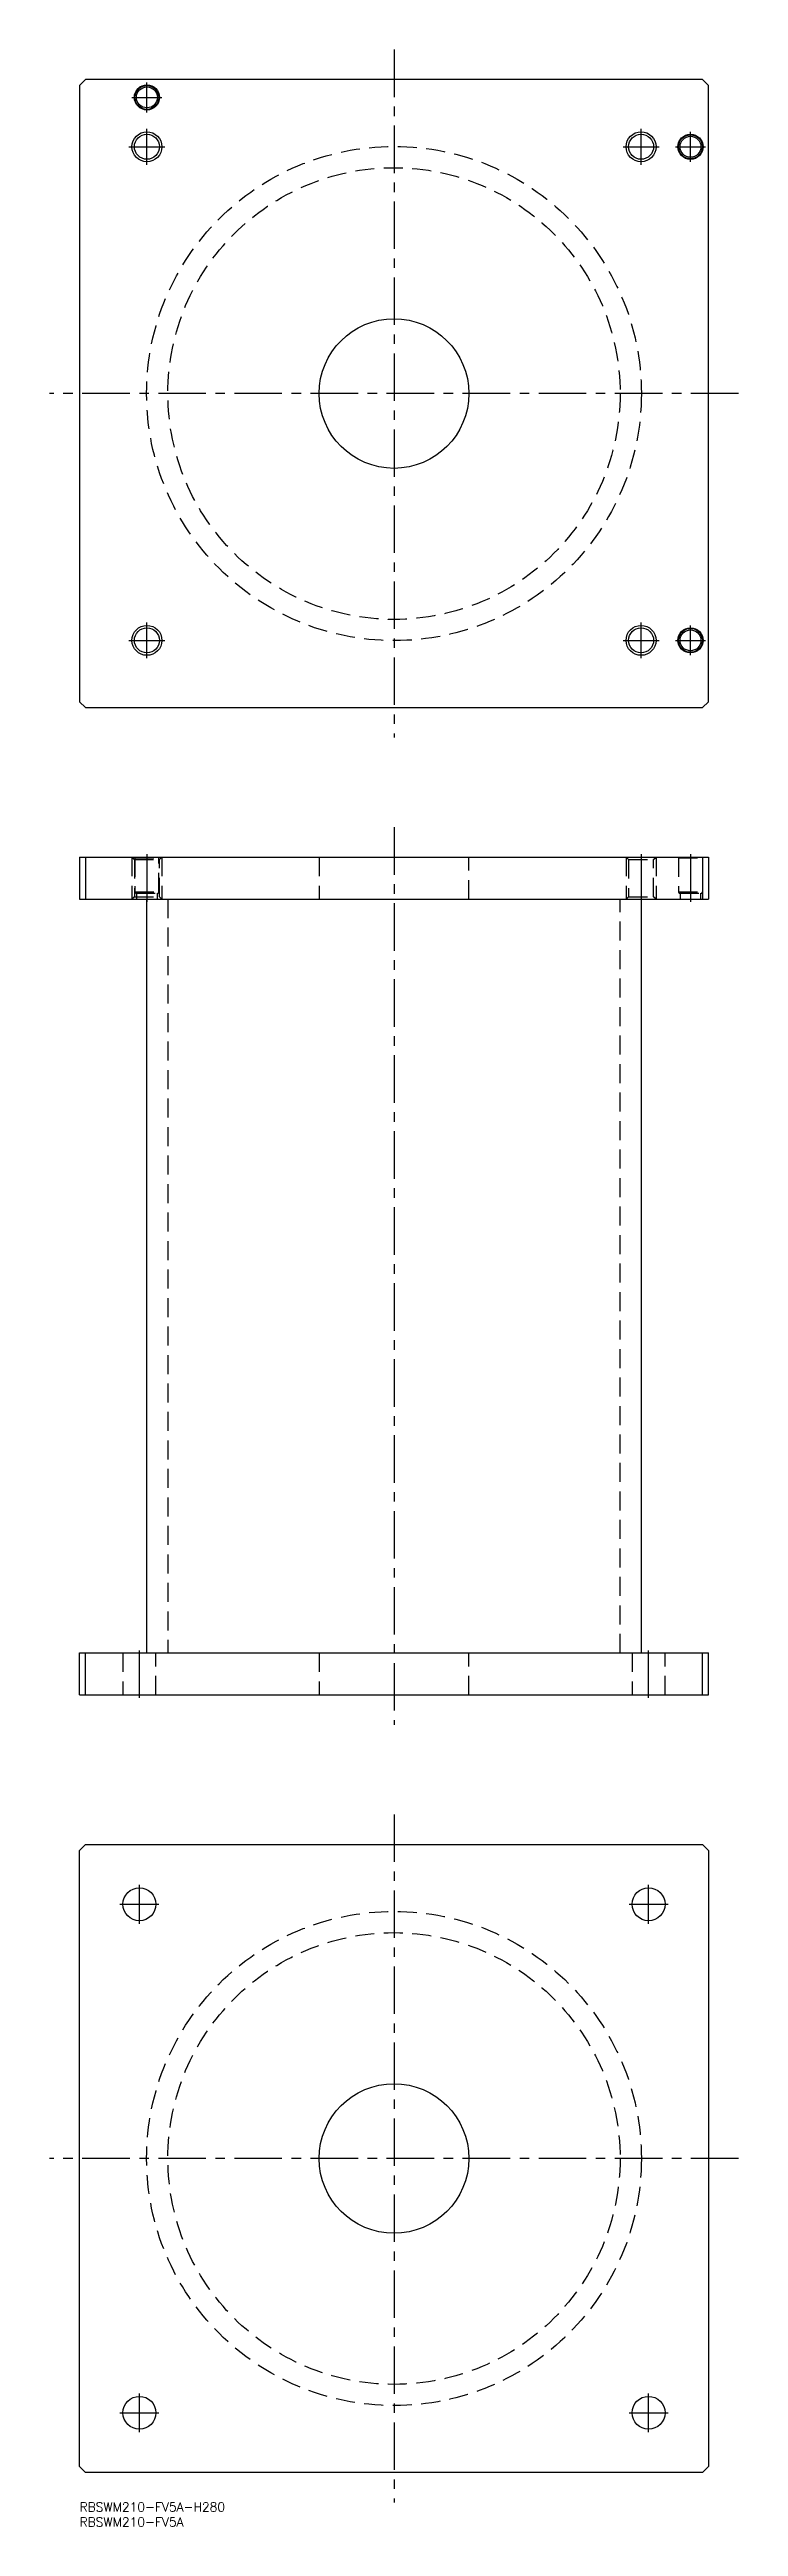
# Model space of a CAD drawing. Extents: x -10 to 220, y -8 to 820.
import ezdxf

# ---------------------------------------------------------------- set-up
doc = ezdxf.new("R2010")
doc.units = 0
doc.header["$LTSCALE"] = 0.5
doc.linetypes.add('CENTER', pattern=[50.8, 31.75, -6.35, 6.35, -6.35])
doc.linetypes.add('DASHED', pattern=[19.05, 12.7, -6.35])
doc.layers.get('0').update_dxf_attribs({"linetype": 'CONTINUOUS'})
for name, color, linetype in [('MSM_CENTER', 1, 'CENTER'), ('MSM_CONTINUOUS', 7, 'CONTINUOUS'), ('MSM_DASHED', 4, 'DASHED'), ('MSM_NARROW', 5, 'CONTINUOUS'), ('MSM_PART_NUMBER', 7, 'CONTINUOUS')]:
    doc.layers.add(name, color=color, linetype=linetype)
doc.styles.get("Standard").update_dxf_attribs({"font": 'txt.shx', "height": 3, "bigfont": 'bigfont.shx'})

msp = doc.modelspace()

# ---------------------------------------------------------------- linework, layer by layer
for p, q in [((2, 810), (0, 808)), ((208, 810), (2, 810)), ((210, 808), (208, 810))]:
    msp.add_line(p, q)
for centre, radius in [((22.5, 804), 4.2), ((22.5, 804), 4), ((22.5, 804), 3.5), ((22.5, 787.5), 4.188), ((187.5, 787.5), 4.188), ((204, 787.5), 4.2), ((204, 787.5), 4), ((204, 787.5), 3.5)]:
    msp.add_circle(centre, radius)
at = {"layer": 'MSM_CENTER'}
for p, q in [((105, 820), (105, 590)), ((17.5, 804), (27.5, 804)), ((22.5, 799), (22.5, 809)), ((16.5, 787.5), (28.5, 787.5)), ((22.5, 781.5), (22.5, 793.5)), ((181.5, 787.5), (193.5, 787.5)), ((187.5, 781.5), (187.5, 793.5)), ((199, 787.5), (209, 787.5)), ((204, 782.5), (204, 792.5)), ((220, 705), (-10, 705)), ((16.5, 622.5), (28.5, 622.5)), ((22.5, 616.5), (22.5, 628.5)), ((181.5, 622.5), (193.5, 622.5)), ((187.5, 616.5), (187.5, 628.5)), ((199, 622.5), (209, 622.5)), ((204, 617.5), (204, 627.5)), ((105, 560), (105, 260)), ((22.5, 551), (22.5, 535)), ((187.5, 551), (187.5, 535)), ((204, 551), (204, 535)), ((20, 269), (20, 285)), ((190, 269), (190, 285)), ((105, 230), (105, 0)), ((13.5, 200), (26.5, 200)), ((20, 193.5), (20, 206.5)), ((183.5, 200), (196.5, 200)), ((190, 193.5), (190, 206.5)), ((220, 115), (-10, 115)), ((20, 23.5), (20, 36.5)), ((190, 23.5), (190, 36.5)), ((13.5, 30), (26.5, 30)), ((183.5, 30), (196.5, 30))]:
    msp.add_line(p, q, dxfattribs=at)
at = {"layer": 'MSM_CONTINUOUS'}
for p, q in [((0, 808), (0, 602)), ((210, 602), (210, 808)), ((0, 602), (2, 600)), ((2, 600), (208, 600)), ((208, 600), (210, 602)), ((0, 550), (210, 550)), ((0, 550), (0, 536)), ((2, 550), (2, 536)), ((208, 550), (208, 536)), ((210, 550), (210, 536)), ((0, 536), (210, 536)), ((22.4, 536), (22.4, 284)), ((187.6, 284), (187.6, 536)), ((0, 270), (0, 284)), ((0, 284), (210, 284)), ((2, 270), (2, 284)), ((208, 270), (208, 284)), ((210, 270), (210, 284)), ((0, 270), (210, 270)), ((0, 218), (2, 220)), ((0, 12), (0, 218)), ((2, 220), (208, 220)), ((208, 220), (210, 218)), ((210, 218), (210, 12)), ((2, 10), (0, 12)), ((208, 10), (2, 10)), ((210, 12), (208, 10))]:
    msp.add_line(p, q, dxfattribs=at)
for centre, radius in [((105, 705), 25), ((22.5, 622.5), 4.188), ((187.5, 622.5), 4.188), ((204, 622.5), 4.2), ((204, 622.5), 4), ((204, 622.5), 3.5), ((20, 200), 5.5), ((190, 200), 5.5), ((105, 115), 25), ((20, 30), 5.5), ((190, 30), 5.5)]:
    msp.add_circle(centre, radius, dxfattribs=at)
at = {"layer": 'MSM_DASHED'}
for p, q in [((17.5, 550), (18.312, 549.188)), ((17.5, 550), (17.5, 536)), ((18.3, 550), (18.5, 549.8)), ((18.312, 549.188), (26.688, 549.188)), ((18.312, 549.188), (18.312, 536.812)), ((18.5, 549.8), (26.5, 549.8)), ((18.5, 549.8), (18.5, 538.4)), ((26.5, 549.8), (26.7, 550)), ((26.5, 538.4), (26.5, 549.8)), ((26.688, 549.188), (27.5, 550)), ((26.688, 536.812), (26.688, 549.188)), ((27.5, 550), (27.5, 536)), ((80, 550), (80, 536)), ((130, 536), (130, 550)), ((182.5, 550), (183.312, 549.188)), ((182.5, 550), (182.5, 536)), ((183.312, 549.188), (191.688, 549.188)), ((183.312, 549.188), (183.312, 536.812)), ((191.688, 549.188), (192.5, 550)), ((191.688, 536.812), (191.688, 549.188)), ((192.5, 550), (192.5, 536)), ((199.8, 550), (200, 549.8)), ((200, 549.8), (208, 549.8)), ((200, 549.8), (200, 538.4)), ((208, 549.8), (208.2, 550)), ((18.507, 538.4), (26.493, 538.4)), ((200.007, 538.4), (207.993, 538.4)), ((18.312, 536.812), (17.5, 536)), ((18.312, 536.812), (26.688, 536.812)), ((18.9, 538), (26.1, 538)), ((19, 538), (19, 536)), ((26, 536), (26, 538)), ((27.5, 536), (26.688, 536.812)), ((29.5, 536), (29.5, 284)), ((180.5, 284), (180.5, 536)), ((183.312, 536.812), (182.5, 536)), ((183.312, 536.812), (191.688, 536.812)), ((192.5, 536), (191.688, 536.812)), ((200.4, 538), (207.6, 538)), ((200.5, 538), (200.5, 536)), ((207.5, 536), (207.5, 538)), ((14.5, 284), (14.5, 270)), ((25.5, 270), (25.5, 284)), ((80, 284), (80, 270)), ((130, 270), (130, 284)), ((184.5, 284), (184.5, 270)), ((195.5, 270), (195.5, 284))]:
    msp.add_line(p, q, dxfattribs=at)
for centre, radius in [((105, 705), 82.6), ((105, 705), 75.5), ((105, 115), 82.6), ((105, 115), 75.5)]:
    msp.add_circle(centre, radius, dxfattribs=at)
for centre, start, end in [((18.9, 538.4), 180, 270), ((26.1, 538.4), 270, 360), ((200.4, 538.4), 180, 270), ((207.6, 538.4), 270, 360)]:
    msp.add_arc(centre, 0.4, start, end, dxfattribs=at)
at = {"layer": 'MSM_NARROW'}
for centre in [(22.5, 787.5), (187.5, 787.5), (22.5, 622.5), (187.5, 622.5)]:
    msp.add_circle(centre, 5, dxfattribs=at)

# ---------------------------------------------------------------- texts
at = {"layer": 'MSM_PART_NUMBER'}
for s, p in [('RBSWM210-FV5A-H280', (0, -3)), ('RBSWM210-FV5A', (0, -8))]:
    msp.add_text(s, height=3, dxfattribs=at).set_placement(p)

doc.saveas('drawing.dxf')
